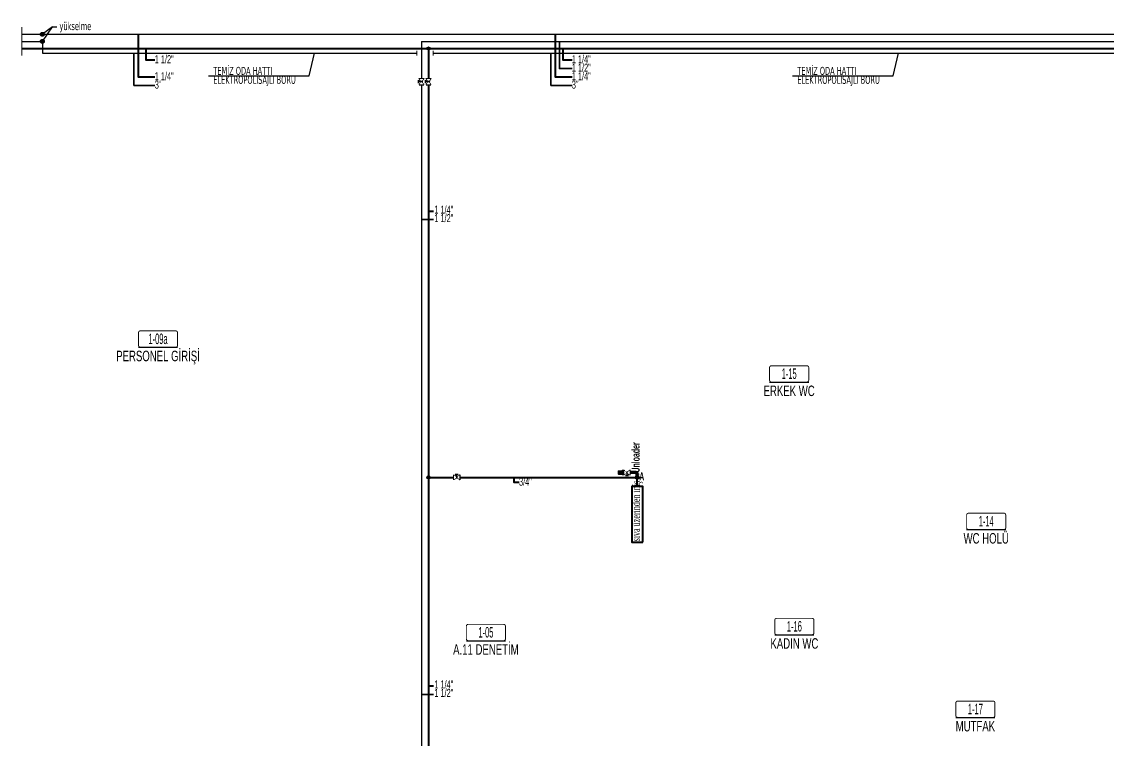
# Model space of a CAD drawing. Header units: centimetres. Extents: x 392964 to 515689, y 49661 to 58661.
# Drawn here: x 451234 to 453542, y 53509 to 55035 of the extents above; entities that cross this region are included whole.
import ezdxf
from ezdxf.enums import TextEntityAlignment as Align

# ---------------------------------------------------------------- set-up
doc = ezdxf.new("R2010")
doc.units = ezdxf.units.CM
doc.linetypes.add('MEDSISTEMBH_LINE', pattern=[1.5, 1.3, 0, -0.2])
doc.linetypes.add('MEDSISTEMKH_LINE', pattern=[1.5, 1.3, 0, -0.2])
doc.layers.get('0').update_dxf_attribs({"lineweight": 9})
for name, color, linetype in [('-M-MAHAL-DEBILER', 7, 'Continuous'), ('-M-MAHAL-ETIKET-NOT', 7, 'Continuous'), ('-M-MAHAL-ETIKET-NOTM', 7, 'Continuous'), ('-M-MAHAL-ETK-', 7, 'Continuous'), ('-M-MAHAL-HAVA-DEGISIM', 7, 'Continuous'), ('-M-MAHAL-NO', 7, 'Continuous'), ('-M-MAHAL-NOM', 7, 'Continuous'), ('RAKOR02', 132, 'Continuous'), ('vana-kuresel02', 2, 'Continuous')]:
    doc.layers.add(name, color=color, linetype=linetype)
for name, color, linetype, lineweight in [('0-KRCN-BAS HAVA', 101, 'BASINÇ HAVA', 35), ('0-KRCN-IST-KÜRESEL VANA', 4, 'Continuous', 25), ('0-KRCN-SHT-KÜRESEL VANA', 4, 'Continuous', 25), ('0-MEK-MED-AZOT', 217, '0-A_LINE', 40), ('_MDS_0', 7, 'Continuous', 30), ('_MDS_BORU_12.70X0.89_KURU HAVA', 132, 'Continuous', 30), ('_MDS_BORU_22.00X1.00_BASINÇLI HAVA', 5, 'Continuous', 30), ('_MDS_BORU_35.00X1.00_BASINÇLI HAVA', 6, 'Continuous', 30), ('_MDS_TEE', 7, 'Continuous', 30), ('MED.GAZ YAZI', 2, '0-A_LINE', 40)]:
    doc.layers.add(name, color=color, linetype=linetype, lineweight=lineweight)
doc.styles.add('-M-ISSO-TEXT-TTF', font='ARIALN.TTF')
doc.styles.add('-M-MHLETK-NOT', font='romans.shx', dxfattribs={"width": 0.7})
doc.styles.add('-M-MHLETK-TEXT', font='ARIALN.TTF', dxfattribs={"width": 0.7})
doc.styles.add('BAYBURT XREF$0$TIMES', font='times.ttf')
doc.styles.add('BORU', font='tahoma.ttf', dxfattribs={"width": 0.5})
doc.styles.add('ON', font='ARIALN.TTF', dxfattribs={"width": 0.8, "height": 6})
doc.styles.add('OYAK', font='arialbd.ttf')
doc.styles.get("Standard").update_dxf_attribs({"font": 'arial.ttf'})
doc.styles.add('VRF CITY MULTI', font='tahoma.ttf', dxfattribs={"height": 15})
doc.linetypes.add('0-A_LINE', pattern='A,100,-1.5,["A",BORU,S=9,R=0,X=0,Y=-4.5],-9,6', length=116.5)
doc.linetypes.add('BASINÇ HAVA', pattern='A,0.5,-0.2,["BH",Standard,S=0.1,R=0,X=-0.1,Y=-0.05],-0.2', length=0.9)

# ---------------------------------------------------------------- blocks, each defined once
blk = doc.blocks.new('M-MHLETK-YNG')
at = {"layer": '-M-MAHAL-ETK-', "color": 0}
for p, q in [((-2.077972171847422, -2.664535259100376e-15), (2.077972171847372, -2.442490654175344e-15)), ((-1.161395861184958, -2.55351295663786e-15), (-1.161395861184958, -2.664535259100376e-15))]:
    blk.add_line(p, q, dxfattribs=at)
blk.add_lwpolyline([(-1.877972171847422, 1.735116747093434, 0.1000000000000025, 0.1000000000000025, 0), (1.877972171847372, 1.735116747093434, 0.1000000000000025, 0.1000000000000025, -0.414213562373095), (2.077972171847372, 1.535116747093434, 0.1000000000000025, 0.1000000000000025, 0), (2.077972171847372, 0.1999999999999975, 0.1000000000000025, 0.1000000000000025, -0.414213562373095), (1.877972171847372, -2.450782174425604e-15, 0.1000000000000025, 0.1000000000000025, 0), (-1.877972171847422, -2.656243738850117e-15, 0.1000000000000025, 0.1000000000000025, -0.414213562373095), (-2.077972171847422, 0.1999999999999973, 0.1000000000000025, 0.1000000000000025, 0), (-2.077972171847422, 1.535116747093434, 0.1000000000000025, 0.1000000000000025, -0.414213562373095)], format="xyseb", close=True, dxfattribs=at)
at = {"layer": '-M-MAHAL-DEBILER', "color": 4, "style": '-M-MHLETK-NOT', "width": 0.5, "flags": 8}
blk.add_attdef('DEBIS', text='', height=0.40000000000001, dxfattribs=at).set_placement((-2.172601997708121, 2.145153821518559), align=Align.MIDDLE_CENTER)
at = {"layer": '-M-MAHAL-DEBILER', "color": 191, "style": '-M-MHLETK-NOT', "width": 0.5, "flags": 8}
blk.add_attdef('DEBIR', text='', height=0.40000000000001, dxfattribs=at).set_placement((-1.612856570909031, 2.145153821518559), align=Align.MIDDLE_CENTER)
at = {"layer": '-M-MAHAL-DEBILER', "color": 31, "style": '-M-MHLETK-NOT', "width": 0.5, "flags": 8}
blk.add_attdef('DEBIF', text='', height=0.40000000000001, dxfattribs=at).set_placement((1.585312508560406, 2.145153821518559), align=Align.MIDDLE_CENTER)
at = {"layer": '-M-MAHAL-DEBILER', "color": 1, "style": '-M-MHLETK-NOT', "width": 0.5, "flags": 8}
blk.add_attdef('DEBIE', text='', height=0.40000000000001, dxfattribs=at).set_placement((2.320329702268943, 2.145153821518559), align=Align.MIDDLE_CENTER)
at = {"layer": '-M-MAHAL-ETIKET-NOT', "color": 3, "style": '-M-MHLETK-NOT', "width": 0.5, "flags": 9}
for tag, p, height in [('KLKTR', (-2.617299002781706, 1.424542251973517), 0.04000000000000099), ('HL', (-2.615599684491329, 1.492925446082643), 0.02857142857142928), ('RDY-BOY1', (-2.614254655984766, 1.369886048531984), 0.02857142857142928), ('RDY-BOY2', (-2.614254655984766, 1.3198860485318), 0.02857142857142928), ('RDY-BOY3', (-2.614254655984766, 1.269886048531819), 0.02857142857142928), ('RDY-BOY4', (-2.614254655984766, 1.219886048531889), 0.02857142857142928), ('KON-BOY1', (-2.614254655984766, 1.13988604853196), 0.02857142857142928), ('HLA', (-2.521095063714924, 1.492925446082643), 0.02857142857142928), ('RDY-TIP1', (-2.499917488775289, 1.369886048531984), 0.02857142857142928), ('RDY-TIP2', (-2.499917488775289, 1.3198860485318), 0.02857142857142928), ('RDY-TIP3', (-2.499917488775289, 1.269886048531819), 0.02857142857142928), ('RDY-TIP4', (-2.499917488775289, 1.219886048531889), 0.02857142857142928), ('KON-TIP1', (-2.499917488775289, 1.13988604853196), 0.02857142857142928), ('RDY-ADET1', (-2.388774799097021, 1.369886048531984), 0.02857142857142928), ('RDY-ADET2', (-2.388774799097021, 1.3198860485318), 0.02857142857142928), ('RDY-ADET3', (-2.388774799097021, 1.269886048531819), 0.02857142857142928), ('RDY-ADET4', (-2.388774799097021, 1.219886048531889), 0.02857142857142928), ('KON-ADET1', (-2.388774799097021, 1.13988604853196), 0.02857142857142928), ('RDY-ISI1', (-2.265149291441958, 1.369886048531984), 0.02857142857142928), ('RDY-ISI2', (-2.265149291441958, 1.3198860485318), 0.02857142857142928), ('RDY-ISI3', (-2.265149291441958, 1.269886048531819), 0.02857142857142928), ('RDY-ISI4', (-2.265149291441958, 1.219886048531889), 0.02857142857142928), ('KON-ISI1', (-2.265149291441958, 1.13988604853196), 0.02857142857142928), ('AHU', (-2.225237005738364, 1.438888764359573), 0.02857142857142928), ('SHG', (-2.225237005738364, 1.492925446082643), 0.02857142857142928), ('LHG', (-2.132477033288019, 1.492925446082643), 0.02857142857142928), ('RDY-BNP1', (-2.10224917359028, 1.369886048531984), 0.02857142857142928), ('RDY-BNP2', (-2.10224917359028, 1.3198860485318), 0.02857142857142928), ('RDY-BNP3', (-2.10224917359028, 1.269886048531819), 0.02857142857142928), ('RDY-BNP4', (-2.10224917359028, 1.219886048531889), 0.02857142857142928), ('KON-BNP1', (-2.10224917359028, 1.13988604853196), 0.02857142857142928), ('HG', (-2.039313324447903, 1.492925446082643), 0.02857142857142928), ('RDY-BNK1', (-1.964080708328254, 1.369886048531984), 0.02857142857142928), ('RDY-BNK2', (-1.964080708328254, 1.3198860485318), 0.02857142857142928), ('RDY-BNK3', (-1.964080708328254, 1.269886048531819), 0.02857142857142928), ('RDY-BNK4', (-1.964080708328254, 1.219886048531889), 0.02857142857142928), ('KON-BNK1', (-1.964080708328254, 1.13988604853196), 0.02857142857142928), ('HGA', (-1.962167954325089, 1.492925446082643), 0.02857142857142928), ('EF', (-1.962167954325089, 1.438888764359573), 0.02857142857142928), ('VRV-TIP1', (-2.614254655984766, 0.7592568142178964), 0.02857142857142928), ('VRV-TIP2', (-2.614254655984766, 0.7092568142179667), 0.02857142857142928), ('KON-BOY2', (-2.614254655984766, 1.089886048531777), 0.02857142857142928), ('KON-BOY3', (-2.614254655984766, 1.039886048531796), 0.02857142857142928), ('FCU-TIP1', (-2.614254655984766, 0.9598860485318665), 0.02857142857142928), ('FCU-TIP2', (-2.614254655984766, 0.9098860485319369), 0.02857142857142928), ('FCU-TIP3', (-2.614254655984766, 0.8598860485317532), 0.02857142857142928), ('VRV-ADET1', (-2.524024077030347, 0.7592568142178964), 0.02857142857142928), ('VRV-ADET2', (-2.524024077030347, 0.7092568142179667), 0.02857142857142928), ('FCU-ADET1', (-2.524024077030347, 0.9598860485318665), 0.02857142857142928), ('FCU-ADET2', (-2.524024077030347, 0.9098860485319369), 0.02857142857142928), ('FCU-ADET3', (-2.524024077030347, 0.8598860485317532), 0.02857142857142928), ('KON-TIP2', (-2.499917488775289, 1.089886048531777), 0.02857142857142928), ('KON-TIP3', (-2.499917488775289, 1.039886048531796), 0.02857142857142928), ('VRV-KAP1', (-2.397625678263879, 0.7592568142178964), 0.02857142857142928), ('VRV-KAP2', (-2.397625678263879, 0.7092568142179667), 0.02857142857142928), ('FCU-KAP1', (-2.397625678263879, 0.9598860485318665), 0.02857142857142928), ('FCU-KAP2', (-2.397625678263879, 0.9098860485319369), 0.02857142857142928), ('FCU-KAP3', (-2.397625678263879, 0.8598860485317532), 0.02857142857142928), ('KON-ADET2', (-2.388774799097021, 1.089886048531777), 0.02857142857142928), ('KON-ADET3', (-2.388774799097021, 1.039886048531796), 0.02857142857142928), ('VRV-DUY1', (-2.27160727614087, 0.7592568142178964), 0.02857142857142928), ('VRV-DUY2', (-2.27160727614087, 0.7092568142179667), 0.02857142857142928), ('FCU-DUY1', (-2.27160727614087, 0.9598860485318665), 0.02857142857142928), ('FCU-DUY2', (-2.27160727614087, 0.9098860485319369), 0.02857142857142928), ('FCU-DUY3', (-2.27160727614087, 0.8598860485317532), 0.02857142857142928), ('KON-ISI2', (-2.265149291441958, 1.089886048531777), 0.02857142857142928), ('KON-ISI3', (-2.265149291441958, 1.039886048531796), 0.02857142857142928), ('VRV-SOG1', (-2.15357329798735, 0.7592568142178964), 0.02857142857142928), ('VRV-SOG2', (-2.15357329798735, 0.7092568142179667), 0.02857142857142928), ('FCU-SOG1', (-2.15357329798735, 0.9598860485318665), 0.02857142857142928), ('FCU-SOG2', (-2.15357329798735, 0.9098860485319369), 0.02857142857142928), ('FCU-SOG3', (-2.15357329798735, 0.8598860485317532), 0.02857142857142928), ('KON-BNP2', (-2.10224917359028, 1.089886048531777), 0.02857142857142928), ('KON-BNP3', (-2.10224917359028, 1.039886048531796), 0.02857142857142928), ('VRV-ISI1', (-2.043667108885728, 0.7592568142178964), 0.02857142857142928), ('VRV-ISI2', (-2.043667108885728, 0.7092568142179667), 0.02857142857142928), ('FCU-ISI1', (-2.043667108885728, 0.9598860485318665), 0.02857142857142928), ('FCU-ISI2', (-2.043667108885728, 0.9098860485319369), 0.02857142857142928), ('FCU-ISI3', (-2.043667108885728, 0.8598860485317532), 0.02857142857142928), ('KON-BNK2', (-1.964080708328254, 1.089886048531777), 0.02857142857142928), ('KON-BNK3', (-1.964080708328254, 1.039886048531796), 0.02857142857142928), ('VRV-DEBI1', (-1.950305966197647, 0.7592568142178964), 0.02857142857142928), ('VRV-DEBI2', (-1.950305966197647, 0.7092568142179667), 0.02857142857142928), ('FCU-DEBI1', (-1.950305966197647, 0.9598860485318665), 0.02857142857142928), ('FCU-DEBI2', (-1.950305966197647, 0.9098860485319369), 0.02857142857142928), ('FCU-DEBI3', (-1.950305966197647, 0.8598860485317532), 0.02857142857142928), ('VRV-BNP1', (-1.831218473776261, 0.7592568142178964), 0.02857142857142928), ('VRV-BNP2', (-1.831218473776261, 0.7092568142179667), 0.02857142857142928), ('FCU-BNP1', (-1.831218473776261, 0.9598860485318665), 0.02857142857142928), ('FCU-BNP2', (-1.831218473776261, 0.9098860485319369), 0.02857142857142928), ('FCU-BNP3', (-1.831218473776261, 0.8598860485317532), 0.02857142857142928), ('VRV-BNK1', (-1.613532732601911, 0.7592568142178964), 0.02857142857142928), ('VRV-BNK2', (-1.613532732601911, 0.7092568142179667), 0.02857142857142928), ('FCU-BNK1', (-1.613532732601911, 0.9598860485318665), 0.02857142857142928), ('FCU-BNK2', (-1.613532732601911, 0.9098860485319369), 0.02857142857142928), ('FCU-BNK3', (-1.613532732601911, 0.8598860485317532), 0.02857142857142928)]:
    blk.add_attdef(tag, p, '', height=height, dxfattribs=at)
at = {"layer": '-M-MAHAL-ETIKET-NOT', "color": 3}
for tag, height, style, width, flags, p in [('ALAN', 0.04000000000000099, '-M-MHLETK-NOT', 0.5, 9, (-2.581095553884964, 1.561837189640539)), ('KIS', 0.04000000000000099, '-M-MHLETK-NOT', 0.5, 9, (-2.589944984833906, 1.61593511118148)), ('RH', 0.04000000000000099, '-M-MHLETK-NOT', 0.5, 9, (-2.390269817079982, 1.61593511118148)), ('YUKSEKLIK', 0.04000000000000099, '-M-MHLETK-NOT', 0.5, 9, (-2.323841664504883, 1.561837189640539)), ('YAZ', 0.04000000000000099, '-M-MHLETK-NOT', 0.5, 9, (-2.178425620561939, 1.61593511118148)), ('MAH-ADI', 1.111111111111138, '-M-ISSO-TEXT-TTF', 0.8, 8, (-1.236344360222574e-12, -0.9312941077494967))]:
    blk.add_attdef(tag, text='', height=height, dxfattribs=dict(at, style=style, width=width, flags=flags)).set_placement(p, align=Align.MIDDLE_CENTER)
at = {"layer": '-M-MAHAL-ETIKET-NOTM', "color": 3, "style": '-M-ISSO-TEXT-TTF', "width": 0.8, "flags": 8}
blk.add_attdef('MAH-ADI2', text='', height=1.111111111111138, dxfattribs=at).set_placement((-1.236344360222574e-12, -2.548930536117635), align=Align.MIDDLE_CENTER)
at = {"layer": '-M-MAHAL-HAVA-DEGISIM', "style": '-M-MHLETK-NOT', "width": 0.5, "flags": 8}
for tag, p in [('HAVADEG', (-1.236344360222574e-12, 3.611078027611543)), ('HAVA', (-1.236344360222574e-12, 2.399265333250499))]:
    blk.add_attdef(tag, text='', height=0.600000000000015, dxfattribs=at).set_placement(p, align=Align.MIDDLE_CENTER)
at = {"layer": '-M-MAHAL-NO', "color": 7, "style": '-M-MHLETK-TEXT', "width": 0.5999999999999998, "flags": 8}
blk.add_attdef('MAH-NO', text='', height=1.111111111111138, dxfattribs=at).set_placement((-1.236344360222574e-12, 0.8891235731173248), align=Align.MIDDLE_CENTER)
at = {"layer": '-M-MAHAL-NOM', "color": 7, "style": '-M-MHLETK-TEXT', "width": 0.5999999999999998, "flags": 8}
blk.add_attdef('MAH-NOM', text='', height=1.111111111111138, dxfattribs=at).set_placement((-1.236344360222574e-12, 0.8891235731173248), align=Align.MIDDLE_CENTER)
blk = doc.blocks.new('TEE')
at = {"layer": '_MDS_TEE'}
h = blk.add_hatch(color=256, dxfattribs=at)
h.dxf.hatch_style = 1
edge = h.paths.add_edge_path()
edge.add_arc((0, 0), 50, 0, 360)
blk.add_circle((0, 0), 50, dxfattribs=at)
blk = doc.blocks.new('0-MEK-SHT-KÜRESELVANA')
at = {"layer": '0-KRCN-IST-KÜRESEL VANA'}
blk.add_hatch(color=256, dxfattribs=at).paths.add_polyline_path([(1.420589728024537, 1.818641459413191e-12, 0.9999999999999999), (-1.420589728024537, 1.819163375612189e-12, 0.9999999999999999)])
for p, q in [((-1.117739737357624, 0.8767742325762811), (-4.243779663212081, 3.019946854547015)), ((-4.24377966317661, -3.053798891107363), (-4.243779663212081, 3.019946854547015)), ((-4.243779663212081, 3.019946854547015), (-4.24377966317661, -3.053798891107363)), ((-2.414302261912781, 4.596851570089711), (2.308211859805851, 4.596851570116996)), ((-2.819433575496078e-11, 4.596851570102444), (-2.414302261912781, 4.596851570089711)), ((0, 1.818989403545856e-12), (-2.819433575496078e-11, 4.596851570102444)), ((2.308211859805851, 4.596851570116996), (-2.819433575496078e-11, 4.596851570102444)), ((1.138588299098956, 0.8495244908372115), (4.300244515123268, 3.019946854596128)), ((4.300244515158738, -3.05379889105825), (4.300244515123268, 3.019946854596128)), ((4.300244515123268, 3.019946854596128), (4.300244515158738, -3.05379889105825)), ((-4.24377966317661, -3.053798891107363), (-1.11773973734762, -0.876774232579919)), ((4.300244515158738, -3.05379889105825), (1.138588299108051, -0.8495244908172026))]:
    blk.add_line(p, q, dxfattribs=at)
for points in [[(-4.526735987328721, 3.749999999994543), (-4.971764228106622, 3.749999999992724), (-4.971764228064785, -3.750000000005457), (-4.526735987286884, -3.750000000003638)], [(4.583200839240817, 3.749999999998181), (5.028229080010533, 3.75), (5.028229080053279, -3.75), (4.583200839283563, -3.750000000001819)]]:
    blk.add_lwpolyline(points, close=True, dxfattribs=at)
blk.add_circle((0, 1.818989403545856e-12), 1.420589728024537, dxfattribs=at)
blk.add_wipeout([(4.300244515123268, 3.019946854547344), (4.300244515158738, -3.0537988911070326), (1.1177397373250781, -0.8767742325799199), (1.1565198374861456, -0.8249466896804352), (1.213713070643475, -0.7382247337096022), (1.2459910789371569, -0.6823352596188998), (1.2951566993009633, -0.5836474103122109), (1.3306201687233363, -0.4975189864655505), (1.3519595908114783, -0.43621146261778954), (1.3790251083151053, -0.34112303636947416), (1.4055804820039963, -0.2059579663769382), (1.416433619615748, -0.10858626306676644), (1.4202746895687195, -0.029916240993255627), (1.4191760952071046, 0.06335918321595013), (1.4103159986800535, 0.17054019811454602), (1.3990970176289936, 0.24617617790578983), (1.380978286771735, 0.33312782347439107), (1.3540033130143039, 0.4298257829116787), (1.3151377513836833, 0.5371106684817937), (1.2831760552878118, 0.6095362060199587), (1.248002118834588, 0.6786500472993513), (1.2166084846979799, 0.7334432290760686), (1.1789897963016798, 0.7925012527025315), (1.1415037426741717, 0.8456029687632958), (1.1177397373350826, 0.8767742325762802)]).dxf.layer = '0-KRCN-IST-KÜRESEL VANA'
blk.add_wipeout([(-4.24377966321208, 3.0199468545470154), (-4.2437796631766105, -3.0537988911073617), (-1.1177397373476192, -0.876774232579919), (-1.1565198375086865, -0.8249466896804343), (-1.2137130706660153, -0.7382247337096013), (-1.2459910789596977, -0.6823352596188998), (-1.295156699323504, -0.58364741031221), (-1.3306201687458776, -0.4975189864655505), (-1.351959590834019, -0.43621146261778954), (-1.379025108337646, -0.34112303636947416), (-1.4055804820265372, -0.2059579663769382), (-1.4164336196382892, -0.10858626306676644), (-1.4202746895912604, -0.02991624099325474), (-1.4191760952296457, 0.06335918321595102), (-1.410315998702595, 0.17054019811454602), (-1.3990970176515343, 0.24617617790578983), (-1.3809782867942755, 0.33312782347439196), (-1.3540033130368447, 0.4298257829116796), (-1.3151377514062244, 0.5371106684817946), (-1.2831760553103526, 0.6095362060199596), (-1.2480021188571289, 0.6786500472993513), (-1.2166084847205212, 0.7334432290760695), (-1.1789897963242206, 0.7925012527025315), (-1.1415037426967125, 0.8456029687632958), (-1.1177397373576239, 0.8767742325762802)]).dxf.layer = '0-KRCN-IST-KÜRESEL VANA'
blk = doc.blocks.new('A$C6A0AA91C')
at = {"layer": 'RAKOR02', "ltscale": 0.2}
for p, q in [((0.0002680023317225277, -14.55255888325337), (0.0002680023317225277, 14.25)), ((1.200268002285156, 19.05255888326064), (12.00026800233172, 19.05255888326064)), ((1.200268002285156, 10.05255888326064), (12.00026800233172, 10.05255888326064)), ((13.20026800228516, -14.55255888325337), (13.20026800228516, 14.25)), ((13.20026800228516, -14.25), (13.20026800228516, 14.25)), ((15.70026800228516, 13.53749999999854), (13.20026800228516, 11.03750000003492)), ((13.20026800228516, -11.03750000003492), (13.20026800228516, 11.03750000003492)), ((26.00026800233172, 13.53749999999854), (15.70026800228516, 13.53749999999854)), ((15.70026800228516, -13.53749999999854), (15.70026800228516, 13.53749999999854)), ((26.00026800233172, -13.53749999999854), (26.00026800233172, 13.53749999999854)), ((29.00026800233172, 12.03749999999854), (26.00026800233172, 12.03749999999854)), ((37.00026800233172, 13.53749999999854), (29.00026800233172, 13.53749999999854)), ((29.00026800233172, -13.53749999999854), (29.00026800233172, 13.53749999999854)), ((37.00026800233172, -13.53749999999854), (37.00026800233172, 13.53749999999854)), ((40.00026800233172, 12.03749999999854), (37.00026800233172, 12.03749999999854)), ((43.00026800233172, 13.53749999999854), (40.00026800233172, 13.53749999999854)), ((40.00026800233172, -13.53749999999854), (40.00026800233172, 13.53749999999854)), ((43.00026800233172, -13.53749999999854), (43.00026800233172, 13.53749999999854)), ((43.00026800233172, 13.53749999999854), (45.50026800233172, 11.03750000003492)), ((45.50026800233172, -11.03750000003492), (45.50026800233172, 11.03750000003492)), ((12.00026800233172, -10.05255888326064), (1.200268002285156, -10.05255888326064)), ((12.00026800233172, -19.05255888326064), (1.200268002285156, -19.05255888326064)), ((15.70026800228516, -13.53749999999854), (13.20026800228516, -11.03750000003492)), ((26.00026800233172, -13.53749999999854), (15.70026800228516, -13.53749999999854)), ((29.00026800233172, -12.03749999999854), (26.00026800233172, -12.03749999999854)), ((37.00026800233172, -13.53749999999854), (29.00026800233172, -13.53749999999854)), ((40.00026800233172, -12.03749999999854), (37.00026800233172, -12.03749999999854)), ((43.00026800233172, -13.53749999999854), (40.00026800233172, -13.53749999999854)), ((43.00026800233172, -13.53749999999854), (45.50026800233172, -11.03750000003492))]:
    blk.add_line(p, q, dxfattribs=at)
for centre, radius, start, end in [((42.69654076558072, 0), 42.69654076557278, 166.3823215085727, 193.6176784914273), ((9.03776800230844, 14.55255888325337), 9.037499999999323, 150.1371656438384, 209.8628343561616), ((4.162768002308439, 14.55255888325337), 9.037499999999323, 330.1371656434947, 29.86283435650536), ((-29.49600476096384, 0), 42.69654076557278, 346.3823215085727, 13.61767849142734), ((9.03776800230844, -14.55255888325337), 9.037499999999323, 150.1371656438384, 209.8628343561616), ((4.162768002308439, -14.55255888325337), 9.037499999999323, 330.1371656434947, 29.86283435650536)]:
    blk.add_arc(centre, radius, start, end, dxfattribs=at)

msp = doc.modelspace()

# ---------------------------------------------------------------- hatches: boundary and pattern name
at = {"layer": '0-MEK-MED-AZOT'}
msp.add_hatch(color=256, dxfattribs=at).paths.add_polyline_path([(452538.2456947902, 54067.47447621605, -1.000000000004478), (452544.7456947902, 54067.47447621605, -1.000000000091789)])
at = {"layer": '_MDS_BORU_35.00X1.00_BASINÇLI HAVA', "linetype": 'MEDSISTEMBH_LINE', "ltscale": 80}
h = msp.add_hatch(color=4, dxfattribs=at)
h.dxf.hatch_style = 1
edge = h.paths.add_edge_path()
edge.add_arc((451277.5918133766, 55008.38107616134), 4, 0, 360)
edge = h.paths.add_edge_path(flags=16)
edge.add_arc((451277.5918133766, 55008.38107616134), 2, 0, 360)
h = msp.add_hatch(color=4, dxfattribs=at)
h.dxf.hatch_style = 1
edge = h.paths.add_edge_path()
edge.add_arc((451277.5918133766, 54993.38107616134), 4, 0, 360)
edge = h.paths.add_edge_path(flags=16)
edge.add_arc((451277.5918133766, 54993.38107616134), 2, 0, 360)

# ---------------------------------------------------------------- linework, layer by layer
at = {"ltscale": 1.1}
msp.add_line((451233.7639972713, 55023.38107616134), (451233.7639972713, 54963.38107616134), dxfattribs=at)
at = {"ltscale": 3}
for p, q in [((452072.8672604372, 54973.38107616134), (452072.8672604372, 54963.38107616134)), ((452107.8672604372, 54973.38107616134), (452107.8672604372, 54963.38107616134))]:
    msp.add_line(p, q, dxfattribs=at)
at = {"layer": '0-KRCN-BAS HAVA', "color": 4, "ltscale": 150}
for points in [[(452402.8665686502, 54935.67537781249), (452375.9135413166, 54935.67537781249), (452375.9135413166, 54993.38107616134)], [(451516.8766683105, 54899.67537781249), (451471.9236409769, 54899.67537781249), (451471.9236409769, 54968.38107616134)], [(452402.8665686502, 54899.67537781249), (452357.9135413166, 54899.67537781249), (452357.9135413166, 54968.38107616134)], [(452082.8672604372, 54614.75611259237), (452108.8202877708, 54614.75611259237)], [(452082.8672604372, 53606.47321134098), (452108.8202877708, 53606.47321134098)]]:
    msp.add_lwpolyline(points, dxfattribs=at)
at = {"layer": '0-MEK-MED-AZOT'}
for p, q in [((451233.7639972713, 54978.38107616134), (454459.0917649911, 54978.38107616134)), ((452097.8672604372, 54978.38107616134), (452097.8672604372, 54067.47447621605)), ((452097.8672604372, 54067.47447621605), (452541.4956947902, 54067.47447621605, -0.01420244584820145)), ((452097.8672604372, 54067.47447621605), (452097.8672604372, 52357.2836280871)), ((452538.5987531841, 54079.34113638648), (452538.5987531841, 54075.64113638653)), ((452539.5987531841, 54074.64113638653), (452539.5987531841, 54073.52230045081)), ((452539.5987531841, 54074.64113638653), (452543.2987531841, 54074.64113638653)), ((452539.5987531841, 54073.52230045081), (452543.2987531841, 54073.52230045081)), ((452540.0987531841, 54070.15159100857), (452540.0987531841, 54073.52230045081)), ((452542.7987531841, 54070.15159100857), (452542.7987531841, 54073.52230045081)), ((452543.2987531841, 54074.64113638653), (452543.2987531841, 54073.52230045081))]:
    msp.add_line(p, q, dxfattribs=at)
at = {"layer": '0-MEK-MED-AZOT', "color": 1, "ltscale": 150, "true_color": 0xff0000}
for points in [[(451516.8766683105, 54917.67537781249), (451481.9236409769, 54917.67537781249), (451481.9236409769, 55008.38107616134)], [(452402.8665686502, 54917.67537781249), (452367.9135413166, 54917.67537781249), (452367.9135413166, 55008.38107616134)]]:
    msp.add_lwpolyline(points, dxfattribs=at)
at = {"layer": '0-MEK-MED-AZOT', "color": 6, "ltscale": 150}
for points in [[(451516.8766683105, 54953.67537781249), (451497.9236409769, 54953.67537781249), (451497.9236409769, 54978.38107616134)], [(452402.8665686502, 54953.67537781249), (452383.9135413166, 54953.67537781249), (452383.9135413166, 54978.38107616134)], [(452097.8672604372, 54632.75611259237), (452108.8202877708, 54632.75611259237)], [(452290.6987221057, 54056.52144888245), (452279.7456947721, 54056.52144888245), (452279.7456947721, 54067.47447621605)], [(452097.8672604372, 53624.47321134098), (452108.8202877708, 53624.47321134098)]]:
    msp.add_lwpolyline(points, dxfattribs=at)
at = {"layer": '0-MEK-MED-AZOT'}
msp.add_circle((452541.4956947902, 54067.47447621605), 3.25, dxfattribs=at)
for radius in [4.199999999953434, 1.5]:
    msp.add_arc((452538.5987531841, 54074.64113638653), radius, 0, 90, dxfattribs=at)
at = {"layer": '_MDS_BORU_12.70X0.89_KURU HAVA', "color": 241, "linetype": 'MEDSISTEMKH_LINE', "ltscale": 80}
for p, q in [((451233.7639972713, 55008.38107616134), (451275.5918133766, 55008.38107616134)), ((451279.5918133766, 55008.38107616134), (454801.8449120167, 55008.38107616134))]:
    msp.add_line(p, q, dxfattribs=at)
at = {"layer": '_MDS_BORU_22.00X1.00_BASINÇLI HAVA', "color": 4, "linetype": 'MEDSISTEMBH_LINE', "ltscale": 80}
for p, q in [((451233.7639972713, 54993.38107616134), (451275.5918133766, 54993.38107616134)), ((451277.5918133766, 54993.38107616134), (451277.5918133766, 54968.38107616134)), ((451277.5918133766, 54968.38107616134), (452072.8672604372, 54968.38107616134)), ((452107.8672604372, 54968.38107616134), (454459.0917649911, 54968.38107616134))]:
    msp.add_line(p, q, dxfattribs=at)
at = {"layer": '_MDS_BORU_22.00X1.00_BASINÇLI HAVA', "linetype": 'MEDSISTEMBH_LINE', "ltscale": 80}
for p, q in [((452082.8672604372, 54993.38107616134), (452082.8672604372, 54082.47447621605)), ((452082.8672604372, 54993.38107616134), (459271.0686872297, 54993.38107616134)), ((452082.8672604372, 54082.47447621605), (452082.8672604372, 52342.2836280871))]:
    msp.add_line(p, q, dxfattribs=at)
at = {"layer": '_MDS_BORU_22.00X1.00_BASINÇLI HAVA', "color": 3, "linetype": 'MEDSISTEMBH_LINE', "ltscale": 80}
for p, q in [((451844.2268737364, 54920.45469667876), (451855.6988740277, 54968.38107616134)), ((453084.9770464047, 54920.45469667876), (453096.449046696, 54968.38107616134)), ((451630.236170346, 54920.45469667876), (451844.2268737364, 54920.45469667876)), ((452870.9863430143, 54920.45469667876), (453084.9770464047, 54920.45469667876))]:
    msp.add_line(p, q, dxfattribs=at)
at = {"layer": '_MDS_BORU_35.00X1.00_BASINÇLI HAVA', "color": 4, "linetype": 'MEDSISTEMBH_LINE', "ltscale": 80}
for points in [[(451277.5918133766, 54993.38107616134), (451298.8896365408, 55024.21862897494), (451277.5918133766, 55008.38107616134)], [(451298.8896365408, 55024.21862897494), (451308.4768077241, 55024.21862897494)]]:
    msp.add_lwpolyline(points, dxfattribs=at)
for centre, radius in [((451277.5918133766, 55008.38107616134), 4), ((451277.5918133766, 55008.38107616134), 2), ((451277.5918133766, 55008.38107616134), 2), ((451277.5918133766, 54993.38107616134), 4), ((451277.5918133766, 54993.38107616134), 2), ((451277.5918133766, 54993.38107616134), 2)]:
    msp.add_circle(centre, radius, dxfattribs=at)
at = {"layer": 'MED.GAZ YAZI', "color": 2, "ltscale": 50}
msp.add_line((452541.4956947902, 54048.3575794799, -0.01420244584820145), (452541.4956947902, 54064.22447621605, -0.01420244584820145), dxfattribs=at)
at = {"layer": 'MED.GAZ YAZI', "color": 2, "ltscale": 50, "elevation": -0.01420244584820145}
msp.add_lwpolyline([(452553.1897018024, 53929.85440061332), (452553.1897018024, 54048.3575794799), (452529.8016877778, 54048.3575794799), (452529.8016877778, 53929.85440061332)], close=True, dxfattribs=at)

# ---------------------------------------------------------------- block references
at = {"layer": '-M-MAHAL-ETK-', "xscale": 20, "yscale": 20, "zscale": 20}
for p, values in [((451523.3364038847, 54343.89372707791), {'MAH-NO': '1-09a', 'MAH-ADI': 'PERSONEL GİRİŞİ'}), ((452864.0588364885, 54269.8591127311), {'MAH-NO': '1-15', 'MAH-ADI': 'ERKEK WC'}), ((453282.6948267635, 53956.61548321135), {'MAH-NO': '1-14', 'MAH-ADI': 'WC HOLÜ'}), ((452875.1981778133, 53733.35464048208), {'MAH-NO': '1-16', 'MAH-ADI': 'KADIN WC'}), ((452219.8834993732, 53720.58345006272), {'MAH-NO': '1-05', 'MAH-ADI': 'A.11 DENETİM'}), ((453259.7433514434, 53557.70152732586), {'MAH-NO': '1-17', 'MAH-ADI': 'MUTFAK'})]:
    msp.add_blockref('M-MHLETK-YNG', p, dxfattribs=at).add_auto_attribs(values)
at = {"layer": '_MDS_TEE', "xscale": 0.065, "yscale": 0.065, "zscale": 0.065, "rotation": 90}
for p in [(452097.8672604372, 54978.38107616134), (452097.8672604372, 54067.47447621605)]:
    msp.add_blockref('TEE', p, dxfattribs=at)
at = {"layer": 'vana-kuresel02', "ltscale": 0.5, "xscale": 0.2603184883086871, "yscale": 0.2603184883086871, "zscale": 0.2603184883086871, "rotation": 180}
msp.add_blockref('A$C6A0AA91C', (452512.7427962497, 54077.54156921441), dxfattribs=at)

# ---------------------------------------------------------------- texts
at = {"layer": '0-KRCN-BAS HAVA', "color": 4, "ltscale": 150, "style": 'ON', "width": 0.8}
for s, p in [('1 1/2"', (452402.4038404037, 54928.93779103419)), ('3"', (451516.413940064, 54892.93779103419)), ('3"', (452402.4038404037, 54892.93779103419)), ('1 1/2"', (452110.3494346867, 54609.44458613738)), ('1 1/2"', (452110.3494346867, 53601.16168488599))]:
    msp.add_text(s, height=17, dxfattribs=at).set_placement(p)
at = {"layer": '0-MEK-MED-AZOT', "color": 6, "ltscale": 150, "style": 'ON', "width": 0.8}
for s, p in [('1 1/2"', (451516.413940064, 54946.93779103419)), ('1 1/4"', (452402.4038404037, 54946.93779103419)), ('1 1/4"', (452110.3494346867, 54627.44458613738)), ('3/4"', (452290.2359938592, 54049.78386210414)), ('1 1/4"', (452110.3494346867, 53619.16168488599))]:
    msp.add_text(s, height=17, dxfattribs=at).set_placement(p)
at = {"layer": '0-MEK-MED-AZOT', "color": 1, "ltscale": 150, "true_color": 0xff0000, "style": 'ON', "width": 0.8}
for p in [(451516.413940064, 54910.93779103419), (452402.4038404037, 54910.93779103419)]:
    msp.add_text('1 1/4"', height=17, dxfattribs=at).set_placement(p)
at = {"layer": '_MDS_0', "color": 61, "style": 'OYAK', "width": 0.5}
msp.add_text('Unloader ', height=17, rotation=90, dxfattribs=at).set_placement((452551.6710683618, 54077.5843348094), align=Align.BOTTOM_LEFT)
at = {"layer": '_MDS_0', "style": 'OYAK', "width": 0.5}
msp.add_text('A', height=17, dxfattribs=at).set_placement((452550.9564029211, 54055.74923928097), align=Align.BOTTOM_CENTER)
at = {"layer": '_MDS_BORU_22.00X1.00_BASINÇLI HAVA', "color": 3, "linetype": 'MEDSISTEMBH_LINE', "ltscale": 80, "style": 'VRF CITY MULTI', "width": 0.6999999999999998}
for s, p in [('TEMİZ ODA HATTI', (451703.2773204636, 54932.69594689893)), ('TEMİZ ODA HATTI', (452944.0274931319, 54932.69594689893)), ('ELEKTROPOLİSAJLI BORU', (451728.2355708003, 54911.5312736483)), ('ELEKTROPOLİSAJLI BORU', (452968.9857434686, 54911.5312736483))]:
    msp.add_text(s, height=17, dxfattribs=at).set_placement(p, align=Align.MIDDLE)
at = {"layer": '_MDS_BORU_35.00X1.00_BASINÇLI HAVA', "color": 4, "linetype": 'MEDSISTEMBH_LINE', "ltscale": 80, "style": 'VRF CITY MULTI', "width": 0.6999999999999998}
msp.add_text('yükselme', height=17, dxfattribs=at).set_placement((451347.7119006027, 55023.75882729681), align=Align.MIDDLE)
at = {"layer": 'MED.GAZ YAZI', "color": 2, "ltscale": 50, "style": 'BAYBURT XREF$0$TIMES', "width": 0.6}
msp.add_text('sıva üzerinden iniş', height=17, rotation=89.99999999999999, dxfattribs=at).set_placement((452547.2582105187, 53931.62149138712, -0.01420244584820145))

# ---------------------------------------------------------------- next in the draw order: block references
at = {"layer": '0-KRCN-SHT-KÜRESEL VANA', "xscale": 1.333333333333333, "yscale": 1.333333333333333, "zscale": 1.333333333333333}
for p, rotation in [((452082.8672604372, 54908), 90), ((452519.4886530391, 54077.4911363865), 180)]:
    msp.add_blockref('0-MEK-SHT-KÜRESELVANA', p, dxfattribs=dict(at, rotation=rotation))
msp.add_blockref('0-MEK-SHT-KÜRESELVANA', (452158, 54067.47447621605), dxfattribs=at)

# ---------------------------------------------------------------- next in the draw order: linework, layer by layer
at = {"layer": '0-MEK-MED-AZOT'}
for p, q in [((452537.4799172484, 54078.84113638648), (452526.1176720099, 54078.84113638648)), ((452537.4799172484, 54076.14113638653), (452526.1176720099, 54076.14113638653)), ((452538.5987531841, 54079.34113638648), (452537.4799172484, 54079.34113638648)), ((452537.4799172484, 54079.34113638648), (452537.4799172484, 54075.64113638653)), ((452538.5987531841, 54075.64113638653), (452537.4799172484, 54075.64113638653))]:
    msp.add_line(p, q, dxfattribs=at)

# ---------------------------------------------------------------- next in the draw order: block references
at = {"layer": '0-KRCN-SHT-KÜRESEL VANA', "xscale": 1.333333333333333, "yscale": 1.333333333333333, "zscale": 1.333333333333333, "rotation": 90}
msp.add_blockref('0-MEK-SHT-KÜRESELVANA', (452097.8672604372, 54908), dxfattribs=at)

doc.saveas('drawing.dxf')
